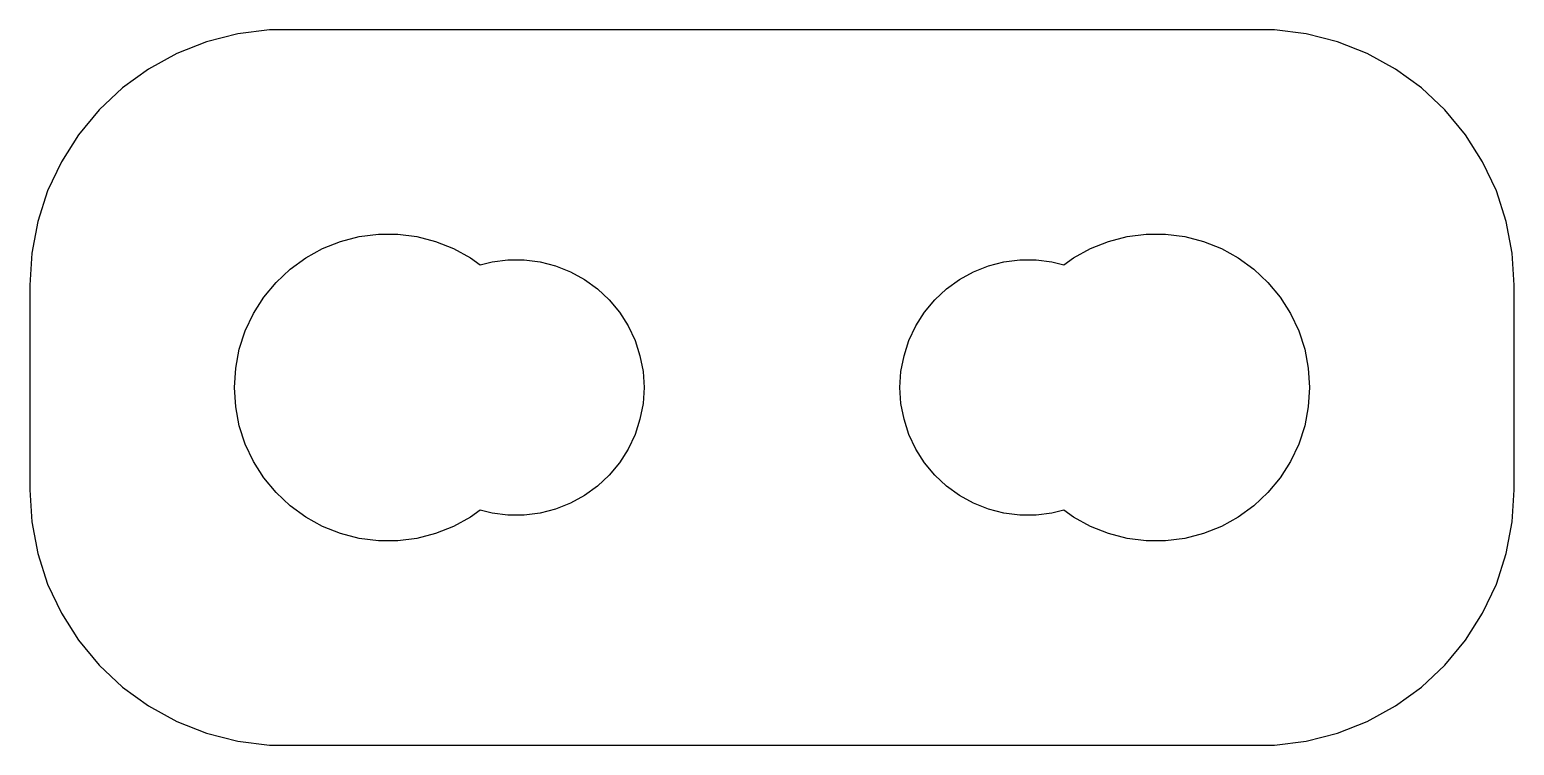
# Model space of a CAD drawing. Header units: metres. Extents: x -14.5 to 14.5, y 17 to 31.
import ezdxf

# ---------------------------------------------------------------- set-up
doc = ezdxf.new("R2010")
doc.units = ezdxf.units.M

msp = doc.modelspace()

# ---------------------------------------------------------------- linework, layer by layer
for p, q in [((-11.0451, 30.7553), (-11.6289, 30.5241)), ((-10.4369, 30.9114), (-11.0451, 30.7553)), ((-9.81395, 30.9901), (-10.4369, 30.9114)), ((9.81395, 30.9901), (-9.81395, 30.9901)), ((10.4369, 30.9114), (9.81395, 30.9901)), ((11.0451, 30.7553), (10.4369, 30.9114)), ((11.6289, 30.5241), (11.0451, 30.7553)), ((-11.6289, 30.5241), (-12.1791, 30.2216)), ((12.1791, 30.2216), (11.6289, 30.5241)), ((-12.1791, 30.2216), (-12.6871, 29.8526)), ((12.6871, 29.8526), (12.1791, 30.2216)), ((-12.6871, 29.8526), (-13.1448, 29.4227)), ((13.1448, 29.4227), (12.6871, 29.8526)), ((-13.1448, 29.4227), (-13.5451, 28.9389)), ((13.5451, 28.9389), (13.1448, 29.4227)), ((-13.5451, 28.9389), (-13.8815, 28.4088)), ((13.8815, 28.4088), (13.5451, 28.9389)), ((-13.8815, 28.4088), (-14.1489, 27.8406)), ((14.1489, 27.8406), (13.8815, 28.4088)), ((-14.1489, 27.8406), (-14.3429, 27.2434)), ((14.3429, 27.2434), (14.1489, 27.8406)), ((-14.3429, 27.2434), (-14.4606, 26.6267)), ((-8.06213, 26.9469), (-7.68837, 26.9941)), ((-7.68837, 26.9941), (-7.31161, 26.9941)), ((-7.31161, 26.9941), (-6.93785, 26.9469)), ((6.93785, 26.9469), (7.31161, 26.9941)), ((7.31161, 26.9941), (7.68837, 26.9941)), ((7.68837, 26.9941), (8.06213, 26.9469)), ((14.4606, 26.6267), (14.3429, 27.2434)), ((-9.10747, 26.533), (-8.77733, 26.7145)), ((-8.77733, 26.7145), (-8.42705, 26.8532)), ((-8.42705, 26.8532), (-8.06213, 26.9469)), ((-6.93785, 26.9469), (-6.57294, 26.8532)), ((-6.57294, 26.8532), (-6.22266, 26.7145)), ((-6.22266, 26.7145), (-5.89252, 26.533)), ((5.89252, 26.533), (6.22266, 26.7145)), ((6.22266, 26.7145), (6.57294, 26.8532)), ((6.57294, 26.8532), (6.93785, 26.9469)), ((8.06213, 26.9469), (8.42705, 26.8532)), ((8.42705, 26.8532), (8.77733, 26.7145)), ((8.77733, 26.7145), (9.10747, 26.533)), ((-14.4606, 26.6267), (-14.5, 26)), ((-9.41226, 26.3115), (-9.10747, 26.533)), ((-5.89252, 26.533), (-5.7032, 26.3954)), ((-5.7032, 26.3954), (-5.46844, 26.4557)), ((-5.46844, 26.4557), (-5.15697, 26.4951)), ((-5.15697, 26.4951), (-4.84302, 26.4951)), ((-4.84302, 26.4951), (-4.53154, 26.4557)), ((-4.53154, 26.4557), (-4.22745, 26.3776)), ((4.22745, 26.3776), (4.53154, 26.4557)), ((4.53154, 26.4557), (4.84302, 26.4951)), ((4.84302, 26.4951), (5.15697, 26.4951)), ((5.15697, 26.4951), (5.46844, 26.4557)), ((5.46844, 26.4557), (5.7032, 26.3954)), ((5.7032, 26.3954), (5.89252, 26.533)), ((9.10747, 26.533), (9.41226, 26.3115)), ((14.5, 26), (14.4606, 26.6267)), ((-9.6869, 26.0536), (-9.41226, 26.3115)), ((-4.22745, 26.3776), (-3.93555, 26.2621)), ((-3.93555, 26.2621), (-3.66043, 26.1108)), ((-3.66043, 26.1108), (-3.40643, 25.9263)), ((3.40643, 25.9263), (3.66043, 26.1108)), ((3.66043, 26.1108), (3.93555, 26.2621)), ((3.93555, 26.2621), (4.22745, 26.3776)), ((9.41226, 26.3115), (9.6869, 26.0536)), ((-14.5, 26), (-14.5, 22)), ((-9.92705, 25.7634), (-9.6869, 26.0536)), ((-3.40643, 25.9263), (-3.17757, 25.7114)), ((3.17757, 25.7114), (3.40643, 25.9263)), ((9.6869, 26.0536), (9.92705, 25.7634)), ((14.5, 22), (14.5, 26)), ((-10.1289, 25.4453), (-9.92705, 25.7634)), ((-3.17757, 25.7114), (-2.97745, 25.4695)), ((2.97745, 25.4695), (3.17757, 25.7114)), ((9.92705, 25.7634), (10.1289, 25.4453)), ((-10.2893, 25.1044), (-10.1289, 25.4453)), ((-2.97745, 25.4695), (-2.80922, 25.2044)), ((2.80922, 25.2044), (2.97745, 25.4695)), ((10.1289, 25.4453), (10.2893, 25.1044)), ((-10.4057, 24.7461), (-10.2893, 25.1044)), ((-2.80922, 25.2044), (-2.67555, 24.9203)), ((2.67555, 24.9203), (2.80922, 25.2044)), ((10.2893, 25.1044), (10.4057, 24.7461)), ((-10.4763, 24.376), (-10.4057, 24.7461)), ((-2.67555, 24.9203), (-2.57854, 24.6217)), ((2.57854, 24.6217), (2.67555, 24.9203)), ((10.4057, 24.7461), (10.4763, 24.376)), ((-10.5, 24), (-10.4763, 24.376)), ((-2.57854, 24.6217), (-2.5197, 24.3133)), ((2.5197, 24.3133), (2.57854, 24.6217)), ((10.4763, 24.376), (10.5, 24)), ((-2.5197, 24.3133), (-2.5, 24)), ((2.5, 24), (2.5197, 24.3133)), ((-10.4763, 23.624), (-10.5, 24)), ((-2.5, 24), (-2.5197, 23.6867)), ((2.5197, 23.6867), (2.5, 24)), ((10.5, 24), (10.4763, 23.624)), ((-10.4057, 23.2539), (-10.4763, 23.624)), ((-2.5197, 23.6867), (-2.57854, 23.3783)), ((2.57854, 23.3783), (2.5197, 23.6867)), ((10.4763, 23.624), (10.4057, 23.2539)), ((-10.2893, 22.8956), (-10.4057, 23.2539)), ((-2.57854, 23.3783), (-2.67555, 23.0797)), ((2.67555, 23.0797), (2.57854, 23.3783)), ((10.4057, 23.2539), (10.2893, 22.8956)), ((-2.67555, 23.0797), (-2.80922, 22.7956)), ((2.80922, 22.7956), (2.67555, 23.0797)), ((-10.1289, 22.5547), (-10.2893, 22.8956)), ((-2.80922, 22.7956), (-2.97745, 22.5305)), ((2.97745, 22.5305), (2.80922, 22.7956)), ((10.2893, 22.8956), (10.1289, 22.5547)), ((-9.92705, 22.2366), (-10.1289, 22.5547)), ((-2.97745, 22.5305), (-3.17757, 22.2886)), ((3.17757, 22.2886), (2.97745, 22.5305)), ((10.1289, 22.5547), (9.92705, 22.2366)), ((-9.6869, 21.9464), (-9.92705, 22.2366)), ((-3.40643, 22.0737), (-3.66043, 21.8892)), ((-3.17757, 22.2886), (-3.40643, 22.0737)), ((3.40643, 22.0737), (3.17757, 22.2886)), ((3.66043, 21.8892), (3.40643, 22.0737)), ((9.92705, 22.2366), (9.6869, 21.9464)), ((-14.5, 22), (-14.4606, 21.3733)), ((-9.41226, 21.6885), (-9.6869, 21.9464)), ((-3.66043, 21.8892), (-3.93555, 21.7379)), ((3.93555, 21.7379), (3.66043, 21.8892)), ((9.6869, 21.9464), (9.41226, 21.6885)), ((14.4606, 21.3733), (14.5, 22)), ((-9.10747, 21.467), (-9.41226, 21.6885)), ((-8.77733, 21.2855), (-9.10747, 21.467)), ((-5.89252, 21.467), (-6.22266, 21.2855)), ((-5.7032, 21.6046), (-5.89252, 21.467)), ((-5.46844, 21.5443), (-5.7032, 21.6046)), ((-5.15697, 21.5049), (-5.46844, 21.5443)), ((-4.84302, 21.5049), (-5.15697, 21.5049)), ((-4.53154, 21.5443), (-4.84302, 21.5049)), ((-4.22745, 21.6224), (-4.53154, 21.5443)), ((-3.93555, 21.7379), (-4.22745, 21.6224)), ((4.22745, 21.6224), (3.93555, 21.7379)), ((4.53154, 21.5443), (4.22745, 21.6224)), ((4.84302, 21.5049), (4.53154, 21.5443)), ((5.15697, 21.5049), (4.84302, 21.5049)), ((5.46844, 21.5443), (5.15697, 21.5049)), ((5.7032, 21.6046), (5.46844, 21.5443)), ((5.89252, 21.467), (5.7032, 21.6046)), ((6.22266, 21.2855), (5.89252, 21.467)), ((9.10747, 21.467), (8.77733, 21.2855)), ((9.41226, 21.6885), (9.10747, 21.467)), ((-14.4606, 21.3733), (-14.3429, 20.7566)), ((-8.42705, 21.1468), (-8.77733, 21.2855)), ((-6.22266, 21.2855), (-6.57294, 21.1468)), ((6.57294, 21.1468), (6.22266, 21.2855)), ((8.77733, 21.2855), (8.42705, 21.1468)), ((14.3429, 20.7566), (14.4606, 21.3733)), ((-8.06213, 21.0531), (-8.42705, 21.1468)), ((-7.68837, 21.0059), (-8.06213, 21.0531)), ((-7.31161, 21.0059), (-7.68837, 21.0059)), ((-6.93785, 21.0531), (-7.31161, 21.0059)), ((-6.57294, 21.1468), (-6.93785, 21.0531)), ((6.93785, 21.0531), (6.57294, 21.1468)), ((7.31161, 21.0059), (6.93785, 21.0531)), ((7.68837, 21.0059), (7.31161, 21.0059)), ((8.06213, 21.0531), (7.68837, 21.0059)), ((8.42705, 21.1468), (8.06213, 21.0531)), ((-14.3429, 20.7566), (-14.1489, 20.1594)), ((14.1489, 20.1594), (14.3429, 20.7566)), ((-14.1489, 20.1594), (-13.8815, 19.5912)), ((13.8815, 19.5912), (14.1489, 20.1594)), ((-13.8815, 19.5912), (-13.5451, 19.0611)), ((13.5451, 19.0611), (13.8815, 19.5912)), ((-13.5451, 19.0611), (-13.1448, 18.5773)), ((13.1448, 18.5773), (13.5451, 19.0611)), ((-13.1448, 18.5773), (-12.6871, 18.1474)), ((12.6871, 18.1474), (13.1448, 18.5773)), ((-12.6871, 18.1474), (-12.1791, 17.7784)), ((12.1791, 17.7784), (12.6871, 18.1474)), ((-12.1791, 17.7784), (-11.6289, 17.4759)), ((11.6289, 17.4759), (12.1791, 17.7784)), ((-11.6289, 17.4759), (-11.0451, 17.2447)), ((11.0451, 17.2447), (11.6289, 17.4759)), ((-11.0451, 17.2447), (-10.4369, 17.0886)), ((10.4369, 17.0886), (11.0451, 17.2447)), ((-10.4369, 17.0886), (-9.81395, 17.0099)), ((-9.81395, 17.0099), (9.81395, 17.0099)), ((9.81395, 17.0099), (10.4369, 17.0886))]:
    msp.add_line(p, q)

doc.saveas('drawing.dxf')
